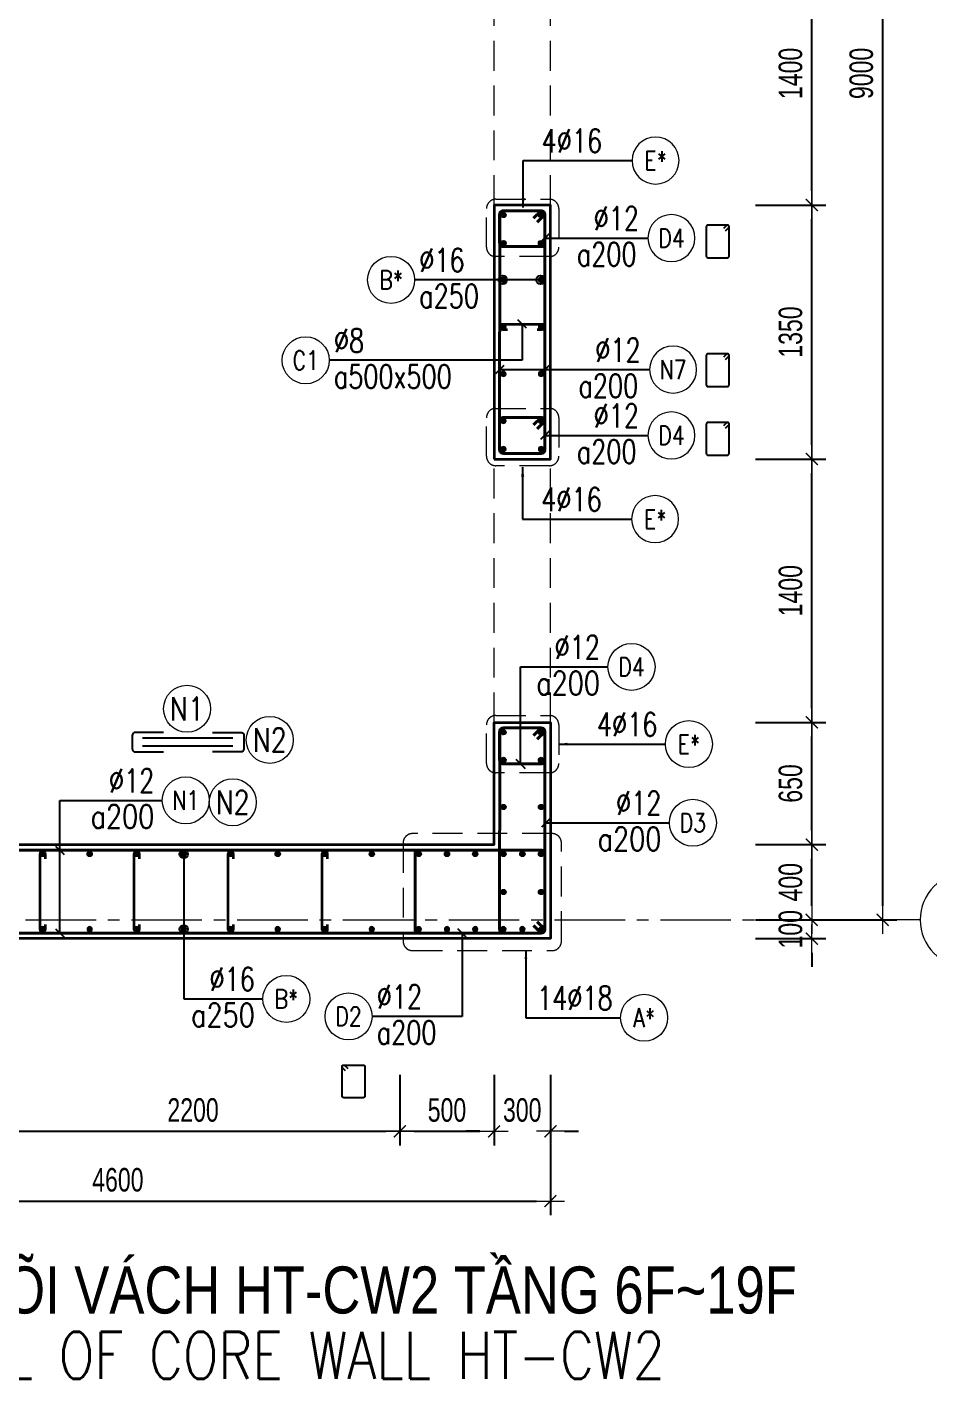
# Model space of a CAD drawing. Header units: millimetres. Extents: x 944027 to 981803, y -83026 to 82675.
# Drawn here: x 970969 to 975764, y 34143 to 41331 of the extents above; entities that cross this region are included whole.
import ezdxf
from ezdxf.enums import TextEntityAlignment as Align

# ---------------------------------------------------------------- set-up
doc = ezdxf.new("R2010")
doc.units = ezdxf.units.MM
doc.header["$MEASUREMENT"] = 0
for name, pattern in [('HIDDEN', [9.525, 6.35, -3.175]), ('HIDDEN2', [4.7625, 3.175, -1.5875]), ('HT_Dim Grid$0$CENTER2', [1.125, 0.75, -0.125, 0.125, -0.125]), ('HT_Grid$0$CENTER2', [1.125, 0.75, -0.125, 0.125, -0.125])]:
    doc.linetypes.add(name, pattern=pattern)
doc.layers.get('0').update_dxf_attribs({"lineweight": 20})
doc.layers.get('Defpoints').update_dxf_attribs({"color": 151, "lineweight": 9})
doc.layers.add('Hidden', color=9, linetype='HIDDEN')
doc.layers.add('Ligature', color=1, linetype='Continuous')
for name, color, linetype, lineweight in [('HT_Dim Grid$0$NDC_S_AXIS', 5, 'HT_Dim Grid$0$CENTER2', 13), ('HT_Dim Grid$0$NDC_S_SYMBOL', 1, 'Continuous', 15), ('HT_Dim Grid$0$NDC_S_TEXT SYMBOL', 7, 'Continuous', 20), ('HT_Grid$0$NDC_S_AXIS', 5, 'HT_Grid$0$CENTER2', 13), ('KC-LEADER', 153, 'Continuous', 18), ('KC-THEP', 6, 'Continuous', 40), ('NDC_S_ANNO', 7, 'Continuous', 20), ('NDC_S_BEAM', 3, 'HIDDEN2', 20), ('NDC_S_DIM', 1, 'Continuous', 15), ('NDC_S_ENG TITLE', 3, 'Continuous', 20), ('NDC_S_HIDDEN', 8, 'HIDDEN2', 13), ('NDC_S_LEADER', 1, 'Continuous', 15), ('NDC_S_REBAR', 4, 'Continuous', 35), ('NDC_S_STIRRUP', 4, 'Continuous', 40), ('NDC_S_TEXT SYMBOL', 7, 'Continuous', 20), ('NDC_S_VN TEXT', 7, 'Continuous', 20), ('NDC_S_VN TITLE', 6, 'Continuous', 35), ('NDC_S_WALL', 6, 'Continuous', 35)]:
    doc.layers.add(name, color=color, linetype=linetype, lineweight=lineweight)
doc.styles.add('HT_Dim Grid$0$NDC_ANNO', font='', dxfattribs={"width": 0.8})
doc.styles.add('NDC_ANNO', font='', dxfattribs={"width": 0.8})
doc.styles.add('NDC_ARIAL', font='arial.ttf', dxfattribs={"width": 0.85})
doc.styles.add('NDC_DIM', font='', dxfattribs={"width": 0.75})
doc.styles.add('NDC_EN TXT', font='romans.shx', dxfattribs={"width": 0.8})
doc.styles.add('NDC_VIE TXT', font='arial.ttf', dxfattribs={"width": 0.8})
doc.styles.get('HT_Dim Grid$0$NDC_ANNO').set_extended_font_data('Dotum')
doc.styles.get('NDC_ANNO').set_extended_font_data('Dotum')
doc.styles.get('NDC_DIM').set_extended_font_data('Dotum')
doc.dimstyles.new('NDC_1-50', dxfattribs={"dimscale": 50, "dimtxt": 2.5, "dimasz": 1, "dimexe": 1.5, "dimexo": 0, "dimgap": 0.8, "dimtad": 1, "dimdec": 0, "dimdsep": 46, "dimtxsty": 'NDC_ARIAL', "dimblk": 'DIMMARK', "dimcen": 49999.938995, "dimdle": 1.5, "dimclrd": 1, "dimclre": 1, "dimclrt": 3, "dimadec": 0, "dimazin": 0, "dimtfac": 1, "dimtdec": 0, "dimtix": 1, "dimtmove": 2, "dimatfit": 3, "dimfxl": 1, "dimarcsym": 0})
doc.dimstyles.new('NDC_dim_30', dxfattribs={"dimscale": 30, "dimtxt": 2.5, "dimasz": 1.5, "dimexe": 1.5, "dimexo": 2.5, "dimgap": 1, "dimtad": 1, "dimdec": 0, "dimzin": 0, "dimdsep": 46, "dimtxsty": 'NDC_DIM', "dimblk": 'DIMMARK', "dimcen": 0.09, "dimdle": 1.2, "dimclrd": 1, "dimclre": 1, "dimclrt": 3, "dimadec": 0, "dimazin": 0, "dimtfac": 1, "dimtdec": 0, "dimtix": 1, "dimtofl": 0, "dimtmove": 0, "dimatfit": 3, "dimfxl": 6, "dimfxlon": 1, "dimtolj": 1, "dimtzin": 0, "dimarcsym": 0})
doc.dimstyles.new('NDC_dim_50', dxfattribs={"dimscale": 50, "dimtxt": 2.5, "dimasz": 1.5, "dimexe": 1.5, "dimexo": 2.5, "dimgap": 1, "dimtad": 1, "dimdec": 0, "dimzin": 0, "dimdsep": 46, "dimtxsty": 'NDC_DIM', "dimblk": 'DIMMARK', "dimcen": 0.09, "dimdle": 1.2, "dimclrd": 1, "dimclre": 1, "dimclrt": 3, "dimadec": 0, "dimazin": 0, "dimtfac": 1, "dimtdec": 0, "dimtix": 1, "dimtofl": 0, "dimtmove": 0, "dimatfit": 3, "dimfxl": 6, "dimfxlon": 1, "dimtolj": 1, "dimtzin": 0, "dimarcsym": 0})

# ---------------------------------------------------------------- blocks, each defined once
blk = doc.blocks.new('THEP')
at = {"layer": 'KC-LEADER', "color": 6}
blk.add_circle((0, 0), 14, dxfattribs=at)
at = {"layer": 'KC-THEP'}
for p, q in [((-14, 0), (14, 0)), ((9.9, 9.9), (-9.9, -9.9)), ((-9.9, 9.9), (9.9, -9.9)), ((0, 14), (0, -14))]:
    blk.add_line(p, q, dxfattribs=at)
blk = doc.blocks.new('DIMMARK')
at = {"layer": 'NDC_S_DIM', "color": 1}
blk.add_line((-1.5, 0), (1, 0), dxfattribs=at)
at = {"layer": 'NDC_S_DIM', "color": 2, "const_width": 0.1}
blk.add_lwpolyline([(-0.424, -0.424), (0.424, 0.424)], dxfattribs=at)
blk = doc.blocks.new('*U10')
blk.add_circle((2.5, 0), 2.5)
at = {"layer": 'NDC_S_VN TEXT', "color": 3, "style": 'NDC_EN TXT'}
for tag, width, p in [('DK2', 0.75, (-0.85, 0.85)), ('KC2', 0.8, (-0.85, -2.97))]:
    blk.add_attdef(tag, text='', height=2.5, dxfattribs=dict(at, width=width)).set_placement(p, align=Align.RIGHT)
at = {"layer": 'NDC_S_VN TEXT', "color": 7, "style": 'NDC_EN TXT', "width": 0.8}
blk.add_attdef('SH3', text='', height=2, dxfattribs=at).set_placement((2.5, 0), align=Align.MIDDLE)
blk = doc.blocks.new('A$C7BC65A55')
at = {"layer": 'Ligature'}
for p, q in [((-15.2, 372, 0), (-15.2, 38.5, 0)), ((15.2, 372, 0), (15.2, 38.5, 0))]:
    blk.add_line(p, q, dxfattribs=at)
for points in [[(-36.2, 296.5), (-36.2, 400.9, -0.414214), (-24, 413.1), (24, 413.1, -0.414214), (36.2, 400.9), (36.2, 296.5)], [(-36.2, 116.5), (-36.2, 12.2, 0.414214), (-24, 0), (24, 0, 0.414214), (36.2, 12.2), (36.2, 116.5)]]:
    blk.add_lwpolyline(points, format="xyb", dxfattribs=at)
blk = doc.blocks.new('*U9')
blk.add_circle((2.5, 0), 2.5)
at = {"layer": 'NDC_S_VN TEXT', "color": 3, "style": 'NDC_EN TXT', "width": 0.75}
blk.add_attdef('DK2', text='', height=2.5, dxfattribs=at).set_placement((-0.85, 0.85), align=Align.RIGHT)
at = {"layer": 'NDC_S_VN TEXT', "color": 7, "style": 'NDC_EN TXT', "width": 0.8}
blk.add_attdef('SH3', text='', height=2, dxfattribs=at).set_placement((2.5, 0), align=Align.MIDDLE)
blk = doc.blocks.new('*U11')
blk.add_circle((-2.5, 0), 2.5)
at = {"layer": 'NDC_S_VN TEXT', "color": 3, "style": 'NDC_EN TXT', "width": 0.75}
for tag, p in [('DK1', (0.5, 0.85)), ('KC1', (0.5, -2.97))]:
    blk.add_attdef(tag, p, '', height=2.5, dxfattribs=at)
at = {"layer": 'NDC_S_VN TEXT', "color": 7, "style": 'NDC_EN TXT', "width": 0.8}
blk.add_attdef('SH2', text='', height=2, dxfattribs=at).set_placement((-2.5, 0), align=Align.MIDDLE)
blk = doc.blocks.new('*U13')
blk.add_circle((-2.5, 0), 2.5)
at = {"layer": 'NDC_S_VN TEXT', "color": 3, "style": 'NDC_EN TXT', "width": 0.75}
blk.add_attdef('DK1', (0.5, 0.85), '', height=2.5, dxfattribs=at)
at = {"layer": 'NDC_S_VN TEXT', "color": 7, "style": 'NDC_EN TXT', "width": 0.8}
blk.add_attdef('SH2', text='', height=2, dxfattribs=at).set_placement((-2.5, 0), align=Align.MIDDLE)
blk = doc.blocks.new('*U12')
blk.add_circle((-2.5, 0), 2.5)
at = {"layer": 'NDC_S_VN TEXT', "color": 3, "style": 'NDC_EN TXT', "width": 0.75}
for tag, p in [('DK1', (0.5, 0.85)), ('KC1', (0.5, -2.97))]:
    blk.add_attdef(tag, p, '', height=2.5, dxfattribs=at)
at = {"layer": 'NDC_S_VN TEXT', "color": 7, "style": 'NDC_EN TXT', "width": 0.8}
blk.add_attdef('SH2', text='', height=2, dxfattribs=at).set_placement((-2.5, 0), align=Align.MIDDLE)
blk = doc.blocks.new('*D203')
at = {"layer": 'Defpoints', "color": 0, "transparency": 16777216}
for p in [(970751.7, 36984.3), (972951.3, 36731.9), (972951.3, 35460)]:
    blk.add_point(p, dxfattribs=at)
at = {"layer": 'NDC_S_DIM', "color": 1, "lineweight": -2, "transparency": 16777216}
for p, q in [((970751.7, 35760), (970751.7, 35385)), ((972951.3, 35760), (972951.3, 35385)), ((970826.7, 35460), (972876.3, 35460))]:
    blk.add_line(p, q, dxfattribs=at)
at = {"layer": 'NDC_S_DIM', "color": 1, "lineweight": -2, "transparency": 16777216, "xscale": 75, "yscale": 75, "zscale": 75, "rotation": 180}
blk.add_blockref('DIMMARK', (970751.7, 35460), dxfattribs=at)
at = {"layer": 'NDC_S_DIM', "color": 1, "lineweight": -2, "transparency": 16777216, "xscale": 75, "yscale": 75, "zscale": 75}
blk.add_blockref('DIMMARK', (972951.3, 35460), dxfattribs=at)
at = {"layer": 'NDC_S_DIM', "color": 3, "transparency": 16777216, "insert": (971851.5, 35572.6), "char_height": 125, "attachment_point": 5, "style": 'NDC_DIM'}
blk.add_mtext('\\A1;2200', dxfattribs=at)
blk = doc.blocks.new('*D204')
at = {"layer": 'Defpoints', "color": 0, "transparency": 16777216}
for p in [(973451.7, 36984.3), (972951.3, 36731.9), (973451.7, 35460)]:
    blk.add_point(p, dxfattribs=at)
at = {"layer": 'NDC_S_DIM', "color": 1, "lineweight": -2, "transparency": 16777216}
for p, q in [((972951.3, 35760), (972951.3, 35385)), ((973451.7, 35760), (973451.7, 35385)), ((973026.3, 35460), (973376.7, 35460))]:
    blk.add_line(p, q, dxfattribs=at)
at = {"layer": 'NDC_S_DIM', "color": 1, "lineweight": -2, "transparency": 16777216, "xscale": 75, "yscale": 75, "zscale": 75, "rotation": 180}
blk.add_blockref('DIMMARK', (972951.3, 35460), dxfattribs=at)
at = {"layer": 'NDC_S_DIM', "color": 1, "lineweight": -2, "transparency": 16777216, "xscale": 75, "yscale": 75, "zscale": 75}
blk.add_blockref('DIMMARK', (973451.7, 35460), dxfattribs=at)
at = {"layer": 'NDC_S_DIM', "color": 3, "transparency": 16777216, "insert": (973201.5, 35572.6), "char_height": 125, "attachment_point": 5, "style": 'NDC_DIM'}
blk.add_mtext('\\A1;500', dxfattribs=at)
blk = doc.blocks.new('*D205')
at = {"layer": 'Defpoints', "color": 0, "transparency": 16777216}
for p in [(973451.7, 36984.3), (973751.7, 36484.3), (973751.7, 35460)]:
    blk.add_point(p, dxfattribs=at)
at = {"layer": 'NDC_S_DIM', "color": 1, "lineweight": -2, "transparency": 16777216}
for p, q in [((973451.7, 35760), (973451.7, 35385)), ((973751.7, 35760), (973751.7, 35385)), ((973376.7, 35460), (973301.7, 35460)), ((973826.7, 35460), (973901.7, 35460))]:
    blk.add_line(p, q, dxfattribs=at)
at = {"layer": 'NDC_S_DIM', "color": 1, "lineweight": -2, "transparency": 16777216, "xscale": 75, "yscale": 75, "zscale": 75}
blk.add_blockref('DIMMARK', (973451.7, 35460), dxfattribs=at)
at = {"layer": 'NDC_S_DIM', "color": 1, "lineweight": -2, "transparency": 16777216, "xscale": 75, "yscale": 75, "zscale": 75, "rotation": 180}
blk.add_blockref('DIMMARK', (973751.7, 35460), dxfattribs=at)
at = {"layer": 'NDC_S_DIM', "color": 3, "transparency": 16777216, "insert": (973601.7, 35572.6), "char_height": 125, "attachment_point": 5, "style": 'NDC_DIM'}
blk.add_mtext('\\A1;300', dxfattribs=at)
blk = doc.blocks.new('*D207')
at = {"layer": 'Defpoints', "color": 0, "transparency": 16777216}
for p in [(973451.7, 36984.3), (975141.2, 36984.3), (973751.7, 36584.3)]:
    blk.add_point(p, dxfattribs=at)
at = {"layer": 'NDC_S_DIM', "color": 1, "lineweight": -2, "transparency": 16777216}
for p, q in [((974841.2, 36984.3), (975216.2, 36984.3)), ((975141.2, 36659.3), (975141.2, 36909.3)), ((974841.2, 36584.3), (975216.2, 36584.3))]:
    blk.add_line(p, q, dxfattribs=at)
at = {"layer": 'NDC_S_DIM', "color": 1, "lineweight": -2, "transparency": 16777216, "xscale": 75, "yscale": 75, "zscale": 75}
for p, rotation in [((975141.2, 36984.3), 90), ((975141.2, 36584.3), 270)]:
    blk.add_blockref('DIMMARK', p, dxfattribs=dict(at, rotation=rotation))
at = {"layer": 'NDC_S_DIM', "color": 3, "transparency": 16777216, "insert": (975028.6, 36784.3), "char_height": 125, "attachment_point": 5, "rotation": 90, "style": 'NDC_DIM'}
blk.add_mtext('\\A1;400', dxfattribs=at)
blk = doc.blocks.new('*D208')
at = {"layer": 'Defpoints', "color": 0, "transparency": 16777216}
for p in [(973451.7, 37634.3), (975141.2, 37634.3), (973451.7, 36984.3)]:
    blk.add_point(p, dxfattribs=at)
at = {"layer": 'NDC_S_DIM', "color": 1, "lineweight": -2, "transparency": 16777216}
for p, q in [((974841.2, 37634.3), (975216.2, 37634.3)), ((975141.2, 37059.3), (975141.2, 37559.3)), ((974841.2, 36984.3), (975216.2, 36984.3))]:
    blk.add_line(p, q, dxfattribs=at)
at = {"layer": 'NDC_S_DIM', "color": 1, "lineweight": -2, "transparency": 16777216, "xscale": 75, "yscale": 75, "zscale": 75}
for p, rotation in [((975141.2, 37634.3), 90), ((975141.2, 36984.3), 270)]:
    blk.add_blockref('DIMMARK', p, dxfattribs=dict(at, rotation=rotation))
at = {"layer": 'NDC_S_DIM', "color": 3, "transparency": 16777216, "insert": (975028.6, 37309.3), "char_height": 125, "attachment_point": 5, "rotation": 90, "style": 'NDC_DIM'}
blk.add_mtext('\\A1;650', dxfattribs=at)
blk = doc.blocks.new('*D191')
at = {"layer": 'Defpoints', "color": 0, "transparency": 16777216}
for p in [(973751.7, 39034.3), (975141.2, 39034.3), (973451.7, 37634.3)]:
    blk.add_point(p, dxfattribs=at)
at = {"layer": 'NDC_S_DIM', "color": 1, "lineweight": -2, "transparency": 16777216}
for p, q in [((974841.2, 39034.3), (975216.2, 39034.3)), ((975141.2, 37709.3), (975141.2, 38959.3)), ((974841.2, 37634.3), (975216.2, 37634.3))]:
    blk.add_line(p, q, dxfattribs=at)
at = {"layer": 'NDC_S_DIM', "color": 1, "lineweight": -2, "transparency": 16777216, "xscale": 75, "yscale": 75, "zscale": 75}
for p, rotation in [((975141.2, 39034.3), 90), ((975141.2, 37634.3), 270)]:
    blk.add_blockref('DIMMARK', p, dxfattribs=dict(at, rotation=rotation))
at = {"layer": 'NDC_S_DIM', "color": 3, "transparency": 16777216, "insert": (975028.6, 38334.3), "char_height": 125, "attachment_point": 5, "rotation": 90, "style": 'NDC_DIM'}
blk.add_mtext('\\A1;1400', dxfattribs=at)
blk = doc.blocks.new('*D192')
at = {"layer": 'Defpoints', "color": 0, "transparency": 16777216}
for p in [(973751.7, 40384.3), (975141.2, 40384.3), (973751.7, 39034.3)]:
    blk.add_point(p, dxfattribs=at)
at = {"layer": 'NDC_S_DIM', "color": 1, "lineweight": -2, "transparency": 16777216}
for p, q in [((974841.2, 40384.3), (975216.2, 40384.3)), ((975141.2, 39109.3), (975141.2, 40309.3)), ((974841.2, 39034.3), (975216.2, 39034.3))]:
    blk.add_line(p, q, dxfattribs=at)
at = {"layer": 'NDC_S_DIM', "color": 1, "lineweight": -2, "transparency": 16777216, "xscale": 75, "yscale": 75, "zscale": 75}
for p, rotation in [((975141.2, 40384.3), 90), ((975141.2, 39034.3), 270)]:
    blk.add_blockref('DIMMARK', p, dxfattribs=dict(at, rotation=rotation))
at = {"layer": 'NDC_S_DIM', "color": 3, "transparency": 16777216, "insert": (975028.6, 39709.3), "char_height": 125, "attachment_point": 5, "rotation": 90, "style": 'NDC_DIM'}
blk.add_mtext('\\A1;1350', dxfattribs=at)
blk = doc.blocks.new('*D193')
at = {"layer": 'Defpoints', "color": 0, "transparency": 16777216}
for p in [(973751.7, 41784.3), (975141.2, 41784.3), (973751.7, 40384.3)]:
    blk.add_point(p, dxfattribs=at)
at = {"layer": 'NDC_S_DIM', "color": 1, "lineweight": -2, "transparency": 16777216}
for p, q in [((974841.2, 41784.3), (975216.2, 41784.3)), ((975141.2, 40459.3), (975141.2, 41709.3)), ((974841.2, 40384.3), (975216.2, 40384.3))]:
    blk.add_line(p, q, dxfattribs=at)
at = {"layer": 'NDC_S_DIM', "color": 1, "lineweight": -2, "transparency": 16777216, "xscale": 75, "yscale": 75, "zscale": 75}
for p, rotation in [((975141.2, 41784.3), 90), ((975141.2, 40384.3), 270)]:
    blk.add_blockref('DIMMARK', p, dxfattribs=dict(at, rotation=rotation))
at = {"layer": 'NDC_S_DIM', "color": 3, "transparency": 16777216, "insert": (975028.6, 41084.3), "char_height": 125, "attachment_point": 5, "rotation": 90, "style": 'NDC_DIM'}
blk.add_mtext('\\A1;1400', dxfattribs=at)
blk = doc.blocks.new('*D198')
at = {"layer": 'Defpoints', "color": 0, "transparency": 16777216}
for p in [(973810.3, 45584.3), (973751.7, 36584.3), (975517.7, 36584.3)]:
    blk.add_point(p, dxfattribs=at)
at = {"layer": 'NDC_S_DIM', "color": 1, "lineweight": -2, "transparency": 16777216}
for p, q in [((975217.7, 45584.3), (975592.7, 45584.3)), ((975517.7, 45509.3), (975517.7, 36659.3)), ((975217.7, 36584.3), (975592.7, 36584.3))]:
    blk.add_line(p, q, dxfattribs=at)
at = {"layer": 'NDC_S_DIM', "color": 1, "lineweight": -2, "transparency": 16777216, "xscale": 75, "yscale": 75, "zscale": 75}
for p, rotation in [((975517.7, 45584.3), 90), ((975517.7, 36584.3), 270)]:
    blk.add_blockref('DIMMARK', p, dxfattribs=dict(at, rotation=rotation))
at = {"layer": 'NDC_S_DIM', "color": 3, "transparency": 16777216, "insert": (975405.1, 41084.3), "char_height": 125, "attachment_point": 5, "rotation": 90, "style": 'NDC_DIM'}
blk.add_mtext('\\A1;9000', dxfattribs=at)
blk = doc.blocks.new('*D187')
at = {"layer": 'Defpoints', "color": 0, "ltscale": 200, "transparency": 16777216}
for p in [(973751.7, 36700.8), (969151.7, 36316.1), (973751.7, 35089)]:
    blk.add_point(p, dxfattribs=at)
at = {"layer": 'NDC_S_DIM', "color": 1, "lineweight": -2, "ltscale": 200, "transparency": 16777216}
for p, q in [((969151.7, 35389), (969151.7, 35014)), ((973751.7, 35389), (973751.7, 35014)), ((969226.7, 35089), (973676.7, 35089))]:
    blk.add_line(p, q, dxfattribs=at)
at = {"layer": 'NDC_S_DIM', "color": 1, "lineweight": -2, "ltscale": 200, "transparency": 16777216, "xscale": 75, "yscale": 75, "zscale": 75, "rotation": 180}
blk.add_blockref('DIMMARK', (969151.7, 35089), dxfattribs=at)
at = {"layer": 'NDC_S_DIM', "color": 1, "lineweight": -2, "ltscale": 200, "transparency": 16777216, "xscale": 75, "yscale": 75, "zscale": 75}
blk.add_blockref('DIMMARK', (973751.7, 35089), dxfattribs=at)
at = {"layer": 'NDC_S_DIM', "color": 3, "ltscale": 200, "transparency": 16777216, "insert": (971451.7, 35201.6), "char_height": 125, "attachment_point": 5, "style": 'NDC_DIM'}
blk.add_mtext('\\A1;4600', dxfattribs=at)
blk = doc.blocks.new('*U22')
at = {"layer": 'HT_Dim Grid$0$NDC_S_SYMBOL'}
blk.add_line((5, 0), (9, 0), dxfattribs=at)
blk.add_circle((0, 0), 5, dxfattribs=at)
at = {"layer": 'HT_Dim Grid$0$NDC_S_TEXT SYMBOL', "color": 7, "style": 'HT_Dim Grid$0$NDC_ANNO', "width": 0.8}
blk.add_attdef('GRID', text='', height=4, rotation=270, dxfattribs=at).set_placement((0, 0), align=Align.MIDDLE)
blk = doc.blocks.new('*D180')
at = {"layer": 'Defpoints', "color": 0, "ltscale": 200, "transparency": 16777216}
for p in [(973751.7, 36584.3), (973751.7, 36484.3), (975141.2, 36484.3)]:
    blk.add_point(p, dxfattribs=at)
at = {"layer": 'NDC_S_DIM', "color": 1, "lineweight": -2, "ltscale": 200, "transparency": 16777216}
for p, q in [((975141.2, 36659.3), (975141.2, 36734.3)), ((974841.2, 36584.3), (975216.2, 36584.3)), ((974841.2, 36484.3), (975216.2, 36484.3)), ((975141.2, 36409.3), (975141.2, 36334.3))]:
    blk.add_line(p, q, dxfattribs=at)
at = {"layer": 'NDC_S_DIM', "color": 1, "lineweight": -2, "ltscale": 200, "transparency": 16777216, "xscale": 75, "yscale": 75, "zscale": 75}
for p, rotation in [((975141.2, 36584.3), 270), ((975141.2, 36484.3), 90)]:
    blk.add_blockref('DIMMARK', p, dxfattribs=dict(at, rotation=rotation))
at = {"layer": 'NDC_S_DIM', "color": 3, "ltscale": 200, "transparency": 16777216, "insert": (975028.6, 36534.3), "char_height": 125, "attachment_point": 5, "rotation": 90, "style": 'NDC_DIM'}
blk.add_mtext('\\A1;100', dxfattribs=at)
blk = doc.blocks.new('Drawing name_symbol')
at = {"layer": 'NDC_S_ENG TITLE', "style": 'NDC_EN TXT', "width": 0.8}
blk.add_attdef('SECTDET1', text='', height=5, dxfattribs=at).set_placement((0, 1.01), align=Align.CENTER)
at = {"layer": 'NDC_S_TEXT SYMBOL', "lineweight": 25, "style": 'NDC_ANNO', "width": 0.8}
blk.add_attdef('SSCALE', text='', height=2.5, dxfattribs=at).set_placement((0, -4), align=Align.CENTER)
at = {"layer": 'NDC_S_VN TITLE', "style": 'NDC_VIE TXT', "width": 0.8}
blk.add_attdef('SECTDET2', text='', height=5, dxfattribs=at).set_placement((0, 7.97), align=Align.CENTER)

msp = doc.modelspace()

# ---------------------------------------------------------------- linework, layer by layer
for centre in [(971819.4, 37706.5), (972259.5, 37540.7), (972062.6, 37209.2)]:
    msp.add_circle(centre, 125)
at = {"layer": 'HT_Grid$0$NDC_S_AXIS', "ltscale": 500}
msp.add_line((965336.2, 36584.3), (975517.7, 36584.3), dxfattribs=at)
at = {"layer": 'Ligature'}
for points in [[(974682.9, 40247.8), (974698.9, 40263.7, 0.668179), (974693.1, 40277.7), (974588.5, 40277.7, 0.414214), (974580.3, 40269.5), (974580.3, 40112.4, 0.414214), (974588.5, 40104.3), (974693.1, 40104.3, 0.414214), (974701.3, 40112.4), (974701.3, 40269.5, 0.668179), (974687.4, 40275.3), (974671.4, 40259.3)], [(974682.9, 39563.4), (974698.9, 39579.3, 0.668179), (974693.1, 39593.3), (974588.5, 39593.3, 0.414214), (974580.3, 39585.1), (974580.3, 39428, 0.414214), (974588.5, 39419.8), (974693.1, 39419.8, 0.414214), (974701.3, 39428), (974701.3, 39585.1, 0.668179), (974687.3, 39590.9), (974671.4, 39574.9)], [(974682.9, 39198.8), (974698.9, 39214.7, 0.668179), (974693.1, 39228.7), (974588.5, 39228.7, 0.414214), (974580.3, 39220.5), (974580.3, 39063.4, 0.414214), (974588.5, 39055.2), (974693.1, 39055.2, 0.414214), (974701.3, 39063.4), (974701.3, 39220.5, 0.668179), (974687.3, 39226.3), (974671.4, 39210.3)], [(972662.1, 35782.4), (972646.1, 35798.4, -0.668179), (972651.9, 35812.3), (972756.5, 35812.3, -0.414214), (972764.7, 35804.2), (972764.7, 35647, -0.414214), (972756.5, 35638.9), (972651.9, 35638.9, -0.414214), (972643.7, 35647), (972643.7, 35804.2, -0.668179), (972657.7, 35809.9), (972673.6, 35794)]]:
    msp.add_lwpolyline(points, format="xyb", dxfattribs=at)
at = {"layer": 'NDC_S_BEAM', "ltscale": 50}
for p, q in [((973451.7, 40384.3), (973451.7, 41784.3)), ((973751.7, 40384.3), (973751.7, 41784.3)), ((973451.7, 37634.3), (973451.7, 39034.3)), ((973751.7, 37634.3), (973751.7, 39034.3))]:
    msp.add_line(p, q, dxfattribs=at)
at = {"layer": 'NDC_S_HIDDEN', "ltscale": 50}
for points in [[(973461.5, 40415.3), (973746.2, 40415.3, -0.414214), (973796.2, 40365.3), (973796.2, 40160.3, -0.414214), (973746.2, 40110.3), (973461.5, 40110.3, -0.414214), (973411.5, 40160.3), (973411.5, 40365.3, -0.414214)], [(973461.5, 39303.7), (973746.2, 39303.7, -0.414214), (973796.2, 39253.7), (973796.2, 39048.7, -0.414214), (973746.2, 38998.7), (973461.5, 38998.7, -0.414214), (973411.5, 39048.7), (973411.5, 39253.7, -0.414214)], [(973461.5, 37670.9), (973746.2, 37670.9, -0.414214), (973796.2, 37620.9), (973796.2, 37415.9, -0.414214), (973746.2, 37365.9), (973461.5, 37365.9, -0.414214), (973411.5, 37415.9), (973411.5, 37620.9, -0.414214)], [(973018.3, 36420.9), (973760.3, 36420.9, 0.414214), (973810.3, 36470.9), (973810.3, 36993, 0.414214), (973760.3, 37043), (973018.3, 37043, 0.414214), (972968.3, 36993), (972968.3, 36470.9, 0.414214)]]:
    msp.add_lwpolyline(points, format="xyb", close=True, dxfattribs=at)
at = {"layer": 'NDC_S_REBAR'}
for points in [[(973523.3, 39721.9), (973498.3, 39721.9, -1), (973498.3, 39751.9), (973705.3, 39751.9, -1), (973705.3, 39721.9), (973680.3, 39721.9)], [(971066.7, 36909.3), (971066.7, 36934.3, 1), (971036.7, 36934.3), (971036.7, 36534.3, 1), (971066.7, 36534.3), (971066.7, 36559.3)], [(971566.7, 36909.3), (971566.7, 36934.3, 1), (971536.7, 36934.3), (971536.7, 36534.3, 1), (971566.7, 36534.3), (971566.7, 36559.3)], [(972066.7, 36909.3), (972066.7, 36934.3, 1), (972036.7, 36934.3), (972036.7, 36534.3, 1), (972066.7, 36534.3), (972066.7, 36559.3)], [(972566.7, 36909.3), (972566.7, 36934.3, 1), (972536.7, 36934.3), (972536.7, 36534.3, 1), (972566.7, 36534.3), (972566.7, 36559.3)]]:
    msp.add_lwpolyline(points, format="xyb", dxfattribs=at)
at = {"layer": 'NDC_S_STIRRUP'}
for points in [[(973681.9, 40294.3), (973721.9, 40334.3, 0.414214), (973701.9, 40354.3), (973501.9, 40354.3, 0.414214), (973481.9, 40334.3), (973481.7, 39084.3, 0.414214), (973501.7, 39064.3), (973701.7, 39064.3, 0.414214), (973721.7, 39084.3), (973721.9, 40334.3, 0.414214), (973701.9, 40354.3), (973661.9, 40314.3)], [(973681.7, 40294.3), (973721.7, 40334.3, 0.414214), (973701.7, 40354.3), (973501.7, 40354.3, 0.414214), (973481.7, 40334.3), (973481.7, 40183.3, 0.414214), (973501.7, 40163.3), (973701.7, 40163.3, 0.414214), (973721.7, 40183.3), (973721.7, 40334.3, 0.414214), (973701.7, 40354.3), (973661.7, 40314.3)], [(973681.7, 39195.2), (973721.7, 39235.2, 0.414214), (973701.7, 39255.2), (973501.7, 39255.2, 0.414214), (973481.7, 39235.2), (973481.7, 39084.3, 0.414214), (973501.7, 39064.3), (973701.7, 39064.3, 0.414214), (973721.7, 39084.3), (973721.7, 39235.2, 0.414214), (973701.7, 39255.2), (973661.7, 39215.2)], [(973681.9, 37544.3), (973721.9, 37584.3, 0.414214), (973701.9, 37604.3), (973501.9, 37604.3, 0.414214), (973481.9, 37584.3), (973481.7, 36534.3, 0.414214), (973501.7, 36514.3), (973701.7, 36514.3, 0.414214), (973721.7, 36534.3), (973721.9, 37584.3, 0.414214), (973701.9, 37604.3), (973661.9, 37564.3)], [(973681.7, 37544.3), (973721.7, 37584.3, 0.414214), (973701.7, 37604.3), (973501.7, 37604.3, 0.414214), (973481.7, 37584.3), (973481.7, 37433.3, 0.414214), (973501.7, 37413.3), (973701.7, 37413.3, 0.414214), (973721.7, 37433.3), (973721.7, 37584.3, 0.414214), (973701.7, 37604.3), (973661.7, 37564.3)], [(967541.7, 36554.3), (967501.7, 36514.3, -0.414214), (967481.7, 36534.3), (967481.7, 36934.3, -0.414214), (967501.7, 36954.3), (973701.7, 36954.3, -0.414214), (973721.7, 36934.3), (973721.7, 36534.3, -0.414214), (973701.7, 36514.3), (967501.7, 36514.3, -0.414214), (967481.7, 36534.3), (967521.7, 36574.3)], [(973661.7, 36554.3), (973701.7, 36514.3, 0.414214), (973721.7, 36534.3), (973721.7, 36934.3, 0.414214), (973701.7, 36954.3), (973051.7, 36954.3, 0.414214), (973031.7, 36934.3), (973031.7, 36534.3, 0.414214), (973051.7, 36514.3), (973701.7, 36514.3, 0.414214), (973721.7, 36534.3), (973681.7, 36574.3)]]:
    msp.add_lwpolyline(points, format="xyb", dxfattribs=at)
at = {"layer": 'NDC_S_WALL', "ltscale": 10}
msp.add_lwpolyline([(970751.7, 45184.3), (970751.7, 36984.3), (973451.7, 36984.3), (973451.7, 37634.3), (973751.7, 37634.3), (973751.7, 36484.3), (967451.7, 36484.3), (967451.7, 37634.3), (967751.7, 37634.3), (967751.7, 36984.3), (970451.7, 36984.3), (970451.7, 42384.3)], dxfattribs=at)
at = {"layer": 'NDC_S_WALL'}
msp.add_lwpolyline([(973451.7, 39034.3), (973751.7, 39034.3), (973751.7, 40384.3), (973451.7, 40384.3)], close=True, dxfattribs=at)

# ---------------------------------------------------------------- block references
at = {"layer": 'Hidden', "xscale": 1.44, "yscale": 1.44, "zscale": 1.44, "rotation": 270}
msp.add_blockref('A$C7BC65A55', (971527.3, 37529, 0), dxfattribs=at)
at = {"layer": 'HT_Dim Grid$0$NDC_S_AXIS'}
ref = msp.add_blockref('*U22', (975967.7, 36584.3), dxfattribs=dict(at, xscale=-50, yscale=50, zscale=50))
ref.add_attrib('GRID', 'Y3', dxfattribs={"layer": 'HT_Dim Grid$0$NDC_S_TEXT SYMBOL', "color": 7, "height": 200, "style": 'HT_Dim Grid$0$NDC_ANNO', "width": 0.8}).set_placement((975967.7, 36584.3), align=Align.MIDDLE)
at = {"layer": 'KC-THEP'}
for p, rotation in [((973501.7, 40331.7), 9.668564436380926), ((973701.7, 40331.7), 9.668564436380926), ((973501.7, 40181.7), 9.668564436380926), ((973701.7, 40181.7), 9.668564436380926), ((973501.7, 37581.7), 9.668564436380946), ((973701.7, 37581.7), 9.668564436380946), ((973501.7, 37434.3), 9.668564436380946), ((973701.7, 37434.3), 9.668564436380946), ((973501.7, 37184.3), 9.668564436380946), ((973701.7, 37184.3), 9.668564436380946), ((971051.7, 36934.3), 9.66856443638095), ((971301.7, 36934.3), 9.66856443638095), ((971551.7, 36934.3), 9.66856443638095), ((971801.7, 36934.3), 9.66856443638095), ((972051.7, 36934.3), 9.66856443638095), ((972301.7, 36934.3), 9.66856443638095), ((972551.7, 36934.3), 9.66856443638095), ((972801.7, 36934.3), 9.66856443638095), ((973051.7, 36934.3), 9.66856443638095), ((973201.7, 36934.3), 9.66856443638095), ((973351.7, 36934.3), 9.66856443638095), ((973501.7, 36934.3), 9.668564436380946), ((973602.5, 36934.3), 9.668564436380946), ((973701.7, 36934.3), 9.668564436380946), ((973501.7, 36732.5), 9.668564436380946), ((973701.7, 36732.5), 9.668564436380946), ((973705.3, 36534.3), 9.668564436380946)]:
    msp.add_blockref('THEP', p, dxfattribs=dict(at, rotation=rotation))
at = {"layer": 'KC-THEP', "xscale": -1, "rotation": 170.331435563619}
for p in [(973501.7, 39986.9), (973701.7, 39986.9), (973501.7, 39736.9), (973701.7, 39736.9), (973501.7, 39486.9), (973701.7, 39486.9), (973501.7, 39236.9), (973701.7, 39236.9), (973501.7, 39086.9), (973701.7, 39086.9), (971051.7, 36534.3), (971301.7, 36534.3), (971551.7, 36534.3), (971801.7, 36534.3), (972051.7, 36534.3), (972301.7, 36534.3), (972551.7, 36534.3), (972801.7, 36534.3), (973051.7, 36534.3), (973201.7, 36534.3), (973351.7, 36534.3), (973501.7, 36534.3), (973602.5, 36534.3)]:
    msp.add_blockref('THEP', p, dxfattribs=at)
at = {"layer": 'NDC_S_ANNO'}
ref = msp.add_blockref('Drawing name_symbol', (972256.2, 34092.9), dxfattribs=dict(at, xscale=50, yscale=50, zscale=50))
ref.add_attrib('SECTDET1', 'DETAIL OF CORE WALL HT-CW2', dxfattribs={"layer": 'NDC_S_ENG TITLE', "height": 250, "style": 'NDC_EN TXT', "width": 0.8}).set_placement((972256.2, 34143.5), align=Align.CENTER)
ref.add_attrib('SECTDET2', 'CHI TIẾT LÕI VÁCH HT-CW2 TẦNG 6F~19F', dxfattribs={"layer": 'NDC_S_VN TITLE', "height": 250, "style": 'NDC_VIE TXT', "width": 0.8}).set_placement((972256.2, 34491.4), align=Align.CENTER)
at = {"layer": 'NDC_S_VN TEXT'}
ref = msp.add_blockref('*U13', (974185.6, 40620.8), dxfattribs=dict(at, xscale=-50, yscale=50, zscale=50))
ref.add_attrib('SH2', 'E*', dxfattribs={"color": 7, "height": 100, "style": 'NDC_EN TXT', "width": 0.8}).set_placement((974310.6, 40620.8), align=Align.MIDDLE)
ref.add_attrib('DK1', '4%%C16', (973705.2, 40663), dxfattribs={"color": 3, "height": 125, "style": 'NDC_EN TXT', "width": 0.75})
ref = msp.add_blockref('*U11', (974270, 40208.8), dxfattribs=dict(at, xscale=-50, yscale=50, zscale=50))
ref.add_attrib('SH2', 'D4', dxfattribs={"color": 7, "height": 100, "style": 'NDC_EN TXT', "width": 0.8}).set_placement((974395, 40208.8), align=Align.MIDDLE)
ref.add_attrib('DK1', '%%C12', (973981.6, 40251.1), dxfattribs={"color": 3, "height": 125, "style": 'NDC_EN TXT', "width": 0.75})
ref.add_attrib('KC1', 'a200', (973892.3, 40060.2), dxfattribs={"color": 3, "height": 125, "style": 'NDC_EN TXT', "width": 0.75})
at = {"layer": 'NDC_S_VN TEXT', "xscale": 50, "yscale": 50, "zscale": 50}
for name, p, values in [('*U11', (973029.3, 39986.7), {'SH2': 'B*', 'DK1': '%%C16', 'KC1': 'a250'}), ('*U12', (972575.3, 39559), {'SH2': 'C1', 'DK1': '%%c8', 'KC1': 'a500x500'}), ('*U10', (974057.7, 37929), {'SH3': 'D4', 'DK2': '%%C12', 'KC2': 'a200'}), ('*U9', (974362.7, 37518.4), {'SH3': 'E*', 'DK2': '4%%C16'}), ('*U10', (971687.9, 37219.5), {'SH3': 'N1', 'DK2': '%%C12', 'KC2': 'a200'}), ('*U10', (974384.1, 37100.3), {'SH3': 'D3', 'DK2': '%%C12', 'KC2': 'a200'}), ('*U10', (972222.4, 36164.3), {'SH3': 'B*', 'DK2': '%%C16', 'KC2': 'a250'}), ('*U11', (972803.4, 36071.1), {'SH2': 'D2', 'DK1': '%%C12', 'KC1': 'a200'}), ('*U9', (974125, 36064), {'SH3': 'A*', 'DK2': '14%%C18'})]:
    msp.add_blockref(name, p, dxfattribs=at).add_auto_attribs(values)
at = {"layer": 'NDC_S_VN TEXT'}
ref = msp.add_blockref('*U11', (974278.6, 39509.5), dxfattribs=dict(at, xscale=-50, yscale=50, zscale=50))
ref.add_attrib('SH2', 'N7', dxfattribs={"color": 7, "height": 100, "style": 'NDC_EN TXT', "width": 0.8}).set_placement((974403.6, 39509.5), align=Align.MIDDLE)
ref.add_attrib('DK1', '%%C12', (973990.2, 39551.7), dxfattribs={"color": 3, "height": 125, "style": 'NDC_EN TXT', "width": 0.75})
ref.add_attrib('KC1', 'a200', (973900.9, 39360.8), dxfattribs={"color": 3, "height": 125, "style": 'NDC_EN TXT', "width": 0.75})
ref = msp.add_blockref('*U11', (974270, 39159.8), dxfattribs=dict(at, xscale=-50, yscale=50, zscale=50))
ref.add_attrib('SH2', 'D4', dxfattribs={"color": 7, "height": 100, "style": 'NDC_EN TXT', "width": 0.8}).set_placement((974395, 39159.8), align=Align.MIDDLE)
ref.add_attrib('DK1', '%%C12', (973981.6, 39202), dxfattribs={"color": 3, "height": 125, "style": 'NDC_EN TXT', "width": 0.75})
ref.add_attrib('KC1', 'a200', (973892.3, 39011.1), dxfattribs={"color": 3, "height": 125, "style": 'NDC_EN TXT', "width": 0.75})
ref = msp.add_blockref('*U13', (974183.2, 38714.7), dxfattribs=dict(at, xscale=-50, yscale=50, zscale=50))
ref.add_attrib('SH2', 'E*', dxfattribs={"color": 7, "height": 100, "style": 'NDC_EN TXT', "width": 0.8}).set_placement((974308.2, 38714.7), align=Align.MIDDLE)
ref.add_attrib('DK1', '4%%C16', (973702.8, 38757), dxfattribs={"color": 3, "height": 125, "style": 'NDC_EN TXT', "width": 0.75})

# ---------------------------------------------------------------- texts
at = {"layer": 'NDC_S_VN TEXT', "color": 7, "style": 'NDC_EN TXT', "width": 0.8}
for tag, p in [('N1', (971819.4, 37706.5)), ('N2', (972259.5, 37540.7)), ('N2', (972062.6, 37209.2))]:
    msp.add_attdef(tag, text='3', height=125, dxfattribs=at).set_placement(p, align=Align.MIDDLE)

# ---------------------------------------------------------------- dimensions: what is measured, and where the dimension line sits
at = {"layer": 'NDC_S_DIM'}
for base, p1, p2, picture, middle in [((975517.7, 36584.3), (973810.3, 45584.3), (973751.7, 36584.3), '*D198', (975405.1, 41084.3)), ((975141.2, 36984.3), (973751.7, 36584.3), (973451.7, 36984.3), '*D207', (975028.6, 36784.3))]:
    dim = msp.add_linear_dim(base=base, p1=p1, p2=p2, angle=90, dimstyle='NDC_dim_50', dxfattribs=at)
    dim.commit()
    dim.dimension.update_dxf_attribs({"geometry": picture, "text_midpoint": middle})
for base, p1, p2, picture, middle in [((975141.2, 41784.3), (973751.7, 40384.3), (973751.7, 41784.3), '*D193', (975028.6, 41084.3)), ((975141.2, 40384.3), (973751.7, 39034.3), (973751.7, 40384.3), '*D192', (975028.6, 39709.3)), ((975141.2, 39034.3), (973451.7, 37634.3), (973751.7, 39034.3), '*D191', (975028.6, 38334.3)), ((975141.2, 37634.3), (973451.7, 36984.3), (973451.7, 37634.3), '*D208', (975028.6, 37309.3))]:
    dim = msp.add_linear_dim(base=base, p1=p1, p2=p2, angle=90, dimstyle='NDC_dim_50', override={"dimtmove": 1}, dxfattribs=at)
    dim.commit()
    dim.dimension.update_dxf_attribs({"geometry": picture, "text_midpoint": middle})
for base, p1, p2, picture, middle in [((972951.3, 35460), (970751.7, 36984.3), (972951.3, 36731.9), '*D203', (971851.5, 35572.6)), ((973451.7, 35460), (972951.3, 36731.9), (973451.7, 36984.3), '*D204', (973201.5, 35572.6)), ((973751.7, 35460), (973451.7, 36984.3), (973751.7, 36484.3), '*D205', (973601.7, 35572.6))]:
    dim = msp.add_linear_dim(base=base, p1=p1, p2=p2, dimstyle='NDC_dim_50', override={"dimtmove": 1}, dxfattribs=at)
    dim.commit()
    dim.dimension.update_dxf_attribs({"geometry": picture, "text_midpoint": middle})
at = {"layer": 'NDC_S_DIM', "ltscale": 200}
dim = msp.add_linear_dim(base=(975141.2, 36484.3), p1=(973751.7, 36584.3), p2=(973751.7, 36484.3), angle=90, dimstyle='NDC_dim_50', override={"dimtmove": 1}, dxfattribs=at)
dim.commit()
dim.dimension.update_dxf_attribs({"geometry": '*D180', "text_midpoint": (975028.6, 36534.3)})
dim = msp.add_linear_dim(base=(973751.7, 35089), p1=(969151.7, 36316.1), p2=(973751.7, 36700.8), dimstyle='NDC_dim_50', override={"dimtmove": 1}, dxfattribs=at)
dim.commit()
dim.dimension.update_dxf_attribs({"geometry": '*D187', "text_midpoint": (971451.7, 35201.6)})

# ---------------------------------------------------------------- leaders
at = {"layer": 'NDC_S_LEADER'}
for points, dimstyle, override in [([(973606.3, 40371.9), (973606.3, 40620.8), (974187.9, 40620.8)], 'NDC_1-50', {"dimgap": 0.8, "dimtad": 0}), ([(973721.7, 40208.8), (974272.1, 40208.8)], 'NDC_dim_30', {"dimtad": 0, "dimldrblk": 'Oblique'}), ([(973698.2, 39987), (973029.3, 39986.7)], 'NDC_dim_30', {"dimtad": 0, "dimldrblk": 'Origin'}), ([(973498.2, 39986.7), (973029.3, 39986.7)], 'NDC_dim_30', {"dimtad": 0, "dimldrblk": 'Origin'}), ([(973601.7, 39751.9), (973601.7, 39559.3), (972575.3, 39559)], 'NDC_dim_30', {"dimtad": 0, "dimldrblk": 'Oblique'}), ([(973481.7, 39509.3), (974278.6, 39509.3)], 'NDC_dim_30', {"dimtad": 0, "dimldrblk": 'Oblique'}), ([(973721.7, 39509.3), (974278.6, 39509.3)], 'NDC_dim_30', {"dimtad": 0, "dimldrblk": 'Oblique'}), ([(973721.7, 39159.8), (974272.1, 39159.8)], 'NDC_dim_30', {"dimtad": 0, "dimldrblk": 'Oblique'}), ([(973603.9, 38990.8), (973603.9, 38714.7), (974185.4, 38714.7)], 'NDC_1-50', {"dimgap": 0.8, "dimtad": 0}), ([(973592, 37413.3), (973592, 37929), (974057.7, 37929)], 'NDC_1-50', {"dimtad": 0, "dimldrblk": 'Oblique'}), ([(973796.2, 37518.4), (974362.7, 37518.4)], 'NDC_dim_30', {"dimtad": 0}), ([(971143.2, 36514.3), (971143.2, 37219.4), (971687.9, 37219.4)], 'NDC_dim_30', {"dimtad": 0, "dimldrblk": 'Oblique'}), ([(971143.2, 36954.3), (971143.2, 37219.4), (971687.9, 37219.4)], 'NDC_dim_30', {"dimtad": 0, "dimldrblk": 'Oblique'}), ([(973727.3, 37100.3), (974384.1, 37100.3)], 'NDC_dim_30', {"dimtad": 0, "dimldrblk": 'Oblique'}), ([(971801.7, 36934), (971801.7, 36164.1), (972222.4, 36164.1)], 'NDC_dim_30', {"dimgap": 1, "dimtad": 0, "dimldrblk": 'Origin'}), ([(971801.7, 36534), (971801.7, 36164.1), (972222.4, 36164.1)], 'NDC_dim_30', {"dimgap": 1, "dimtad": 0, "dimldrblk": 'Origin'}), ([(973281.8, 36514.3), (973281.8, 36071.1), (972803.4, 36071.1)], 'NDC_dim_30', {"dimtad": 0, "dimldrblk": 'Oblique'}), ([(973621.2, 36420.9), (973621.2, 36064), (974125, 36064)], 'NDC_dim_30', {"dimtad": 0})]:
    msp.add_leader(points, dimstyle=dimstyle, override=override, dxfattribs=at)

doc.saveas('drawing.dxf')
